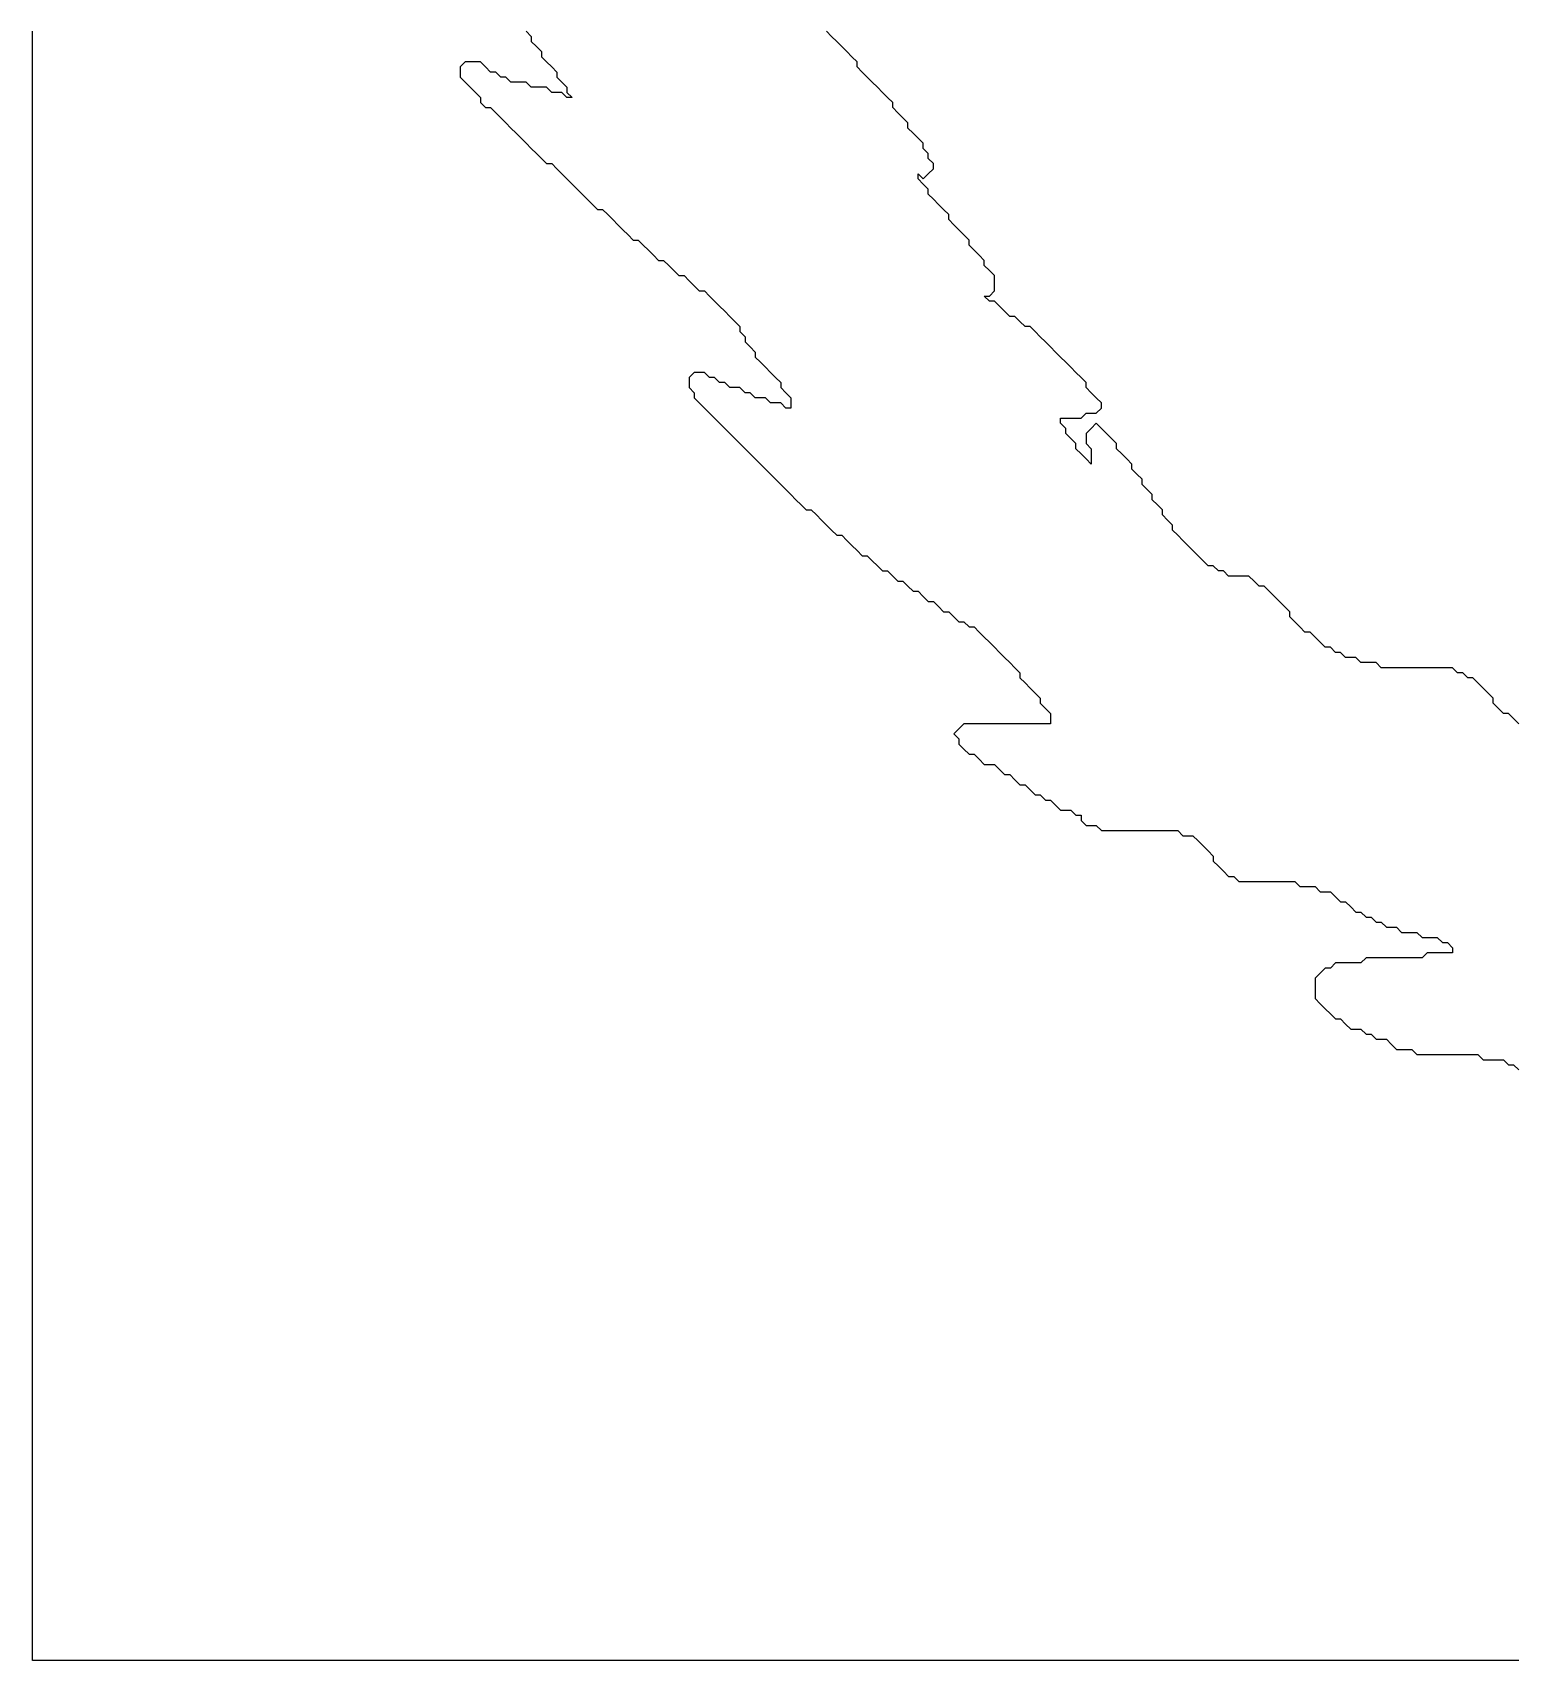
# Model space of a CAD drawing. Extents: x -0.87 to 0.87, y -0.9 to 0.9.
# Drawn here: x -0.8691 to -0.4596, y -0.9 to -0.4504 of the extents above; entities that cross this region are included whole.
import ezdxf

# ---------------------------------------------------------------- set-up
doc = ezdxf.new("R2010")
doc.units = 0

msp = doc.modelspace()

# ---------------------------------------------------------------- linework, layer by layer
for points in [[(-0.458437, -0.9), (-0.459844, -0.9), (-0.46125, -0.9), (-0.462656, -0.9), (-0.464062, -0.9), (-0.465469, -0.9), (-0.466875, -0.9), (-0.468281, -0.9), (-0.469687, -0.9), (-0.471094, -0.9), (-0.4725, -0.9), (-0.473906, -0.9), (-0.475312, -0.9), (-0.476719, -0.9), (-0.478125, -0.9), (-0.479531, -0.9), (-0.480937, -0.9), (-0.482344, -0.9), (-0.48375, -0.9), (-0.485156, -0.9), (-0.486563, -0.9), (-0.487969, -0.9), (-0.489375, -0.9), (-0.490781, -0.9), (-0.492188, -0.9), (-0.493594, -0.9), (-0.495, -0.9), (-0.496406, -0.9), (-0.497812, -0.9), (-0.499219, -0.9), (-0.500625, -0.9), (-0.502031, -0.9), (-0.503437, -0.9), (-0.504844, -0.9), (-0.50625, -0.9), (-0.507656, -0.9), (-0.509062, -0.9), (-0.510469, -0.9), (-0.511875, -0.9), (-0.513281, -0.9), (-0.514687, -0.9), (-0.516094, -0.9), (-0.5175, -0.9), (-0.518906, -0.9), (-0.520312, -0.9), (-0.521719, -0.9), (-0.523125, -0.9), (-0.524531, -0.9), (-0.525937, -0.9), (-0.527344, -0.9), (-0.52875, -0.9), (-0.530156, -0.9), (-0.531562, -0.9), (-0.532969, -0.9), (-0.534375, -0.9), (-0.535781, -0.9), (-0.537187, -0.9), (-0.538594, -0.9), (-0.54, -0.9), (-0.541406, -0.9), (-0.542813, -0.9), (-0.544219, -0.9), (-0.545625, -0.9), (-0.547031, -0.9), (-0.548438, -0.9), (-0.549844, -0.9), (-0.55125, -0.9), (-0.552656, -0.9), (-0.554063, -0.9), (-0.555469, -0.9), (-0.556875, -0.9), (-0.558281, -0.9), (-0.559688, -0.9), (-0.561094, -0.9), (-0.5625, -0.9), (-0.563906, -0.9), (-0.565312, -0.9), (-0.566719, -0.9), (-0.568125, -0.9), (-0.569531, -0.9), (-0.570937, -0.9), (-0.572344, -0.9), (-0.57375, -0.9), (-0.575156, -0.9), (-0.576562, -0.9), (-0.577969, -0.9), (-0.579375, -0.9), (-0.580781, -0.9), (-0.582187, -0.9), (-0.583594, -0.9), (-0.585, -0.9), (-0.586406, -0.9), (-0.587812, -0.9), (-0.589219, -0.9), (-0.590625, -0.9), (-0.592031, -0.9), (-0.593437, -0.9), (-0.594844, -0.9), (-0.59625, -0.9), (-0.597656, -0.9), (-0.599062, -0.9), (-0.600469, -0.9), (-0.601875, -0.9), (-0.603281, -0.9), (-0.604687, -0.9), (-0.606094, -0.9), (-0.6075, -0.9), (-0.608906, -0.9), (-0.610312, -0.9), (-0.611719, -0.9), (-0.613125, -0.9), (-0.614531, -0.9), (-0.615938, -0.9), (-0.617344, -0.9), (-0.61875, -0.9), (-0.620156, -0.9), (-0.621563, -0.9), (-0.622969, -0.9), (-0.624375, -0.9), (-0.625781, -0.9), (-0.627188, -0.9), (-0.628594, -0.9), (-0.63, -0.9), (-0.631406, -0.9), (-0.632812, -0.9), (-0.634219, -0.9), (-0.635625, -0.9), (-0.637031, -0.9), (-0.638437, -0.9), (-0.639844, -0.9), (-0.64125, -0.9), (-0.642656, -0.9), (-0.644062, -0.9), (-0.645469, -0.9), (-0.646875, -0.9), (-0.648281, -0.9), (-0.649687, -0.9), (-0.651094, -0.9), (-0.6525, -0.9), (-0.653906, -0.9), (-0.655312, -0.9), (-0.656719, -0.9), (-0.658125, -0.9), (-0.659531, -0.9), (-0.660937, -0.9), (-0.662344, -0.9), (-0.66375, -0.9), (-0.665156, -0.9), (-0.666562, -0.9), (-0.667969, -0.9), (-0.669375, -0.9), (-0.670781, -0.9), (-0.672187, -0.9), (-0.673594, -0.9), (-0.675, -0.9), (-0.676406, -0.9), (-0.677812, -0.9), (-0.679219, -0.9), (-0.680625, -0.9), (-0.682031, -0.9), (-0.683437, -0.9), (-0.684844, -0.9), (-0.68625, -0.9), (-0.687656, -0.9), (-0.689063, -0.9), (-0.690469, -0.9), (-0.691875, -0.9), (-0.693281, -0.9), (-0.694688, -0.9), (-0.696094, -0.9), (-0.6975, -0.9), (-0.698906, -0.9), (-0.700313, -0.9), (-0.701719, -0.9), (-0.703125, -0.9), (-0.704531, -0.9), (-0.705937, -0.9), (-0.707344, -0.9), (-0.70875, -0.9), (-0.710156, -0.9), (-0.711562, -0.9), (-0.712969, -0.9), (-0.714375, -0.9), (-0.715781, -0.9), (-0.717187, -0.9), (-0.718594, -0.9), (-0.72, -0.9), (-0.721406, -0.9), (-0.722812, -0.9), (-0.724219, -0.9), (-0.725625, -0.9), (-0.727031, -0.9), (-0.728437, -0.9), (-0.729844, -0.9), (-0.73125, -0.9), (-0.732656, -0.9), (-0.734062, -0.9), (-0.735469, -0.9), (-0.736875, -0.9), (-0.738281, -0.9), (-0.739687, -0.9), (-0.741094, -0.9), (-0.7425, -0.9), (-0.743906, -0.9), (-0.745312, -0.9), (-0.746719, -0.9), (-0.748125, -0.9), (-0.749531, -0.9), (-0.750937, -0.9), (-0.752344, -0.9), (-0.75375, -0.9), (-0.755156, -0.9), (-0.756563, -0.9), (-0.757969, -0.9), (-0.759375, -0.9), (-0.760781, -0.9), (-0.762188, -0.9), (-0.763594, -0.9), (-0.765, -0.9), (-0.766406, -0.9), (-0.767813, -0.9), (-0.769219, -0.9), (-0.770625, -0.9), (-0.772031, -0.9), (-0.773438, -0.9), (-0.774844, -0.9), (-0.77625, -0.9), (-0.777656, -0.9), (-0.779062, -0.9), (-0.780469, -0.9), (-0.781875, -0.9), (-0.783281, -0.9), (-0.784687, -0.9), (-0.786094, -0.9), (-0.7875, -0.9), (-0.788906, -0.9), (-0.790312, -0.9), (-0.791719, -0.9), (-0.793125, -0.9), (-0.794531, -0.9), (-0.795937, -0.9), (-0.797344, -0.9), (-0.79875, -0.9), (-0.800156, -0.9), (-0.801562, -0.9), (-0.802969, -0.9), (-0.804375, -0.9), (-0.805781, -0.9), (-0.807187, -0.9), (-0.808594, -0.9), (-0.81, -0.9), (-0.811406, -0.9), (-0.812812, -0.9), (-0.814219, -0.9), (-0.815625, -0.9), (-0.817031, -0.9), (-0.818437, -0.9), (-0.819844, -0.9), (-0.82125, -0.9), (-0.822656, -0.9), (-0.824062, -0.9), (-0.825469, -0.9), (-0.826875, -0.9), (-0.828281, -0.9), (-0.829688, -0.9), (-0.831094, -0.9), (-0.8325, -0.9), (-0.833906, -0.9), (-0.835313, -0.9), (-0.836719, -0.9), (-0.838125, -0.9), (-0.839531, -0.9), (-0.840938, -0.9), (-0.842344, -0.9), (-0.84375, -0.9), (-0.845156, -0.9), (-0.846562, -0.9), (-0.847969, -0.9), (-0.849375, -0.9), (-0.850781, -0.9), (-0.852187, -0.9), (-0.853594, -0.9), (-0.855, -0.9), (-0.856406, -0.9), (-0.857812, -0.9), (-0.859219, -0.9), (-0.860625, -0.9), (-0.862031, -0.9), (-0.863437, -0.9), (-0.864844, -0.9), (-0.86625, -0.9), (-0.867656, -0.9), (-0.869062, -0.9), (-0.869062, -0.898594), (-0.869062, -0.897187), (-0.869062, -0.895781), (-0.869062, -0.894375), (-0.869062, -0.892969), (-0.869062, -0.891562), (-0.869062, -0.890156), (-0.869062, -0.88875), (-0.869062, -0.887344), (-0.869062, -0.885937), (-0.869062, -0.884531), (-0.869062, -0.883125), (-0.869062, -0.881719), (-0.869062, -0.880312), (-0.869062, -0.878906), (-0.869062, -0.8775), (-0.869062, -0.876094), (-0.869062, -0.874687), (-0.869062, -0.873281), (-0.869062, -0.871875), (-0.869062, -0.870469), (-0.869062, -0.869062), (-0.869062, -0.867656), (-0.869062, -0.86625), (-0.869062, -0.864844), (-0.869062, -0.863437), (-0.869062, -0.862031), (-0.869062, -0.860625), (-0.869062, -0.859219), (-0.869062, -0.857812), (-0.869062, -0.856406), (-0.869062, -0.855), (-0.869062, -0.853594), (-0.869062, -0.852187), (-0.869062, -0.850781), (-0.869062, -0.849375), (-0.869062, -0.847969), (-0.869062, -0.846562), (-0.869062, -0.845156), (-0.869062, -0.84375), (-0.869062, -0.842344), (-0.869062, -0.840938), (-0.869062, -0.839531), (-0.869062, -0.838125), (-0.869062, -0.836719), (-0.869062, -0.835313), (-0.869062, -0.833906), (-0.869062, -0.8325), (-0.869062, -0.831094), (-0.869062, -0.829688), (-0.869062, -0.828281), (-0.869062, -0.826875), (-0.869062, -0.825469), (-0.869062, -0.824062), (-0.869062, -0.822656), (-0.869062, -0.82125), (-0.869062, -0.819844), (-0.869062, -0.818437), (-0.869062, -0.817031), (-0.869062, -0.815625), (-0.869062, -0.814219), (-0.869062, -0.812812), (-0.869062, -0.811406), (-0.869062, -0.81), (-0.869062, -0.808594), (-0.869062, -0.807187), (-0.869062, -0.805781), (-0.869062, -0.804375), (-0.869062, -0.802969), (-0.869062, -0.801562), (-0.869062, -0.800156), (-0.869062, -0.79875), (-0.869062, -0.797344), (-0.869062, -0.795937), (-0.869062, -0.794531), (-0.869062, -0.793125), (-0.869062, -0.791719), (-0.869062, -0.790312), (-0.869062, -0.788906), (-0.869062, -0.7875), (-0.869062, -0.786094), (-0.869062, -0.784687), (-0.869062, -0.783281), (-0.869062, -0.781875), (-0.869062, -0.780469), (-0.869062, -0.779062), (-0.869062, -0.777656), (-0.869062, -0.77625), (-0.869062, -0.774844), (-0.869062, -0.773438), (-0.869062, -0.772031), (-0.869062, -0.770625), (-0.869062, -0.769219), (-0.869062, -0.767813), (-0.869062, -0.766406), (-0.869062, -0.765), (-0.869062, -0.763594), (-0.869062, -0.762188), (-0.869062, -0.760781), (-0.869062, -0.759375), (-0.869062, -0.757969), (-0.869062, -0.756563), (-0.869062, -0.755156), (-0.869062, -0.75375), (-0.869062, -0.752344), (-0.869062, -0.750937), (-0.869062, -0.749531), (-0.869062, -0.748125), (-0.869062, -0.746719), (-0.869062, -0.745312), (-0.869062, -0.743906), (-0.869062, -0.7425), (-0.869062, -0.741094), (-0.869062, -0.739687), (-0.869062, -0.738281), (-0.869062, -0.736875), (-0.869062, -0.735469), (-0.869062, -0.734062), (-0.869062, -0.732656), (-0.869062, -0.73125), (-0.869062, -0.729844), (-0.869062, -0.728437), (-0.869062, -0.727031), (-0.869062, -0.725625), (-0.869062, -0.724219), (-0.869062, -0.722812), (-0.869062, -0.721406), (-0.869062, -0.72), (-0.869062, -0.718594), (-0.869062, -0.717187), (-0.869062, -0.715781), (-0.869062, -0.714375), (-0.869062, -0.712969), (-0.869062, -0.711562), (-0.869062, -0.710156), (-0.869062, -0.70875), (-0.869062, -0.707344), (-0.869062, -0.705937), (-0.869062, -0.704531), (-0.869062, -0.703125), (-0.869062, -0.701719), (-0.869062, -0.700313), (-0.869062, -0.698906), (-0.869062, -0.6975), (-0.869062, -0.696094), (-0.869062, -0.694688), (-0.869062, -0.693281), (-0.869062, -0.691875), (-0.869062, -0.690469), (-0.869062, -0.689063), (-0.869062, -0.687656), (-0.869062, -0.68625), (-0.869062, -0.684844), (-0.869062, -0.683437), (-0.869062, -0.682031), (-0.869062, -0.680625), (-0.869062, -0.679219), (-0.869062, -0.677812), (-0.869062, -0.676406), (-0.869062, -0.675), (-0.869062, -0.673594), (-0.869062, -0.672187), (-0.869062, -0.670781), (-0.869062, -0.669375), (-0.869062, -0.667969), (-0.869062, -0.666562), (-0.869062, -0.665156), (-0.869062, -0.66375), (-0.869062, -0.662344), (-0.869062, -0.660937), (-0.869062, -0.659531), (-0.869062, -0.658125), (-0.869062, -0.656719), (-0.869062, -0.655312), (-0.869062, -0.653906), (-0.869062, -0.6525), (-0.869062, -0.651094), (-0.869062, -0.649687), (-0.869062, -0.648281), (-0.869062, -0.646875), (-0.869062, -0.645469), (-0.869062, -0.644062), (-0.869062, -0.642656), (-0.869062, -0.64125), (-0.869062, -0.639844), (-0.869062, -0.638437), (-0.869062, -0.637031), (-0.869062, -0.635625), (-0.869062, -0.634219), (-0.869062, -0.632812), (-0.869062, -0.631406), (-0.869062, -0.63), (-0.869062, -0.628594), (-0.869062, -0.627188), (-0.869062, -0.625781), (-0.869062, -0.624375), (-0.869062, -0.622969), (-0.869062, -0.621563), (-0.869062, -0.620156), (-0.869062, -0.61875), (-0.869062, -0.617344), (-0.869062, -0.615938), (-0.869062, -0.614531), (-0.869062, -0.613125), (-0.869062, -0.611719), (-0.869062, -0.610312), (-0.869062, -0.608906), (-0.869062, -0.6075), (-0.869062, -0.606094), (-0.869062, -0.604687), (-0.869062, -0.603281), (-0.869062, -0.601875), (-0.869062, -0.600469), (-0.869062, -0.599062), (-0.869062, -0.597656), (-0.869062, -0.59625), (-0.869062, -0.594844), (-0.869062, -0.593437), (-0.869062, -0.592031), (-0.869062, -0.590625), (-0.869062, -0.589219), (-0.869062, -0.587812), (-0.869062, -0.586406), (-0.869062, -0.585), (-0.869062, -0.583594), (-0.869062, -0.582187), (-0.869062, -0.580781), (-0.869062, -0.579375), (-0.869062, -0.577969), (-0.869062, -0.576562), (-0.869062, -0.575156), (-0.869062, -0.57375), (-0.869062, -0.572344), (-0.869062, -0.570937), (-0.869062, -0.569531), (-0.869062, -0.568125), (-0.869062, -0.566719), (-0.869062, -0.565312), (-0.869062, -0.563906), (-0.869062, -0.5625), (-0.869062, -0.561094), (-0.869062, -0.559688), (-0.869062, -0.558281), (-0.869062, -0.556875), (-0.869062, -0.555469), (-0.869062, -0.554063), (-0.869062, -0.552656), (-0.869062, -0.55125), (-0.869062, -0.549844), (-0.869062, -0.548438), (-0.869062, -0.547031), (-0.869062, -0.545625), (-0.869062, -0.544219), (-0.869062, -0.542813), (-0.869062, -0.541406), (-0.869062, -0.54), (-0.869062, -0.538594), (-0.869062, -0.537187), (-0.869062, -0.535781), (-0.869062, -0.534375), (-0.869062, -0.532969), (-0.869062, -0.531562), (-0.869062, -0.530156), (-0.869062, -0.52875), (-0.869062, -0.527344), (-0.869062, -0.525937), (-0.869062, -0.524531), (-0.869062, -0.523125), (-0.869062, -0.521719), (-0.869062, -0.520312), (-0.869062, -0.518906), (-0.869062, -0.5175), (-0.869062, -0.516094), (-0.869062, -0.514687), (-0.869062, -0.513281), (-0.869062, -0.511875), (-0.869062, -0.510469), (-0.869062, -0.509062), (-0.869062, -0.507656), (-0.869062, -0.50625), (-0.869062, -0.504844), (-0.869062, -0.503437), (-0.869062, -0.502031), (-0.869062, -0.500625), (-0.869062, -0.499219), (-0.869062, -0.497812), (-0.869062, -0.496406), (-0.869062, -0.495), (-0.869062, -0.493594), (-0.869062, -0.492188), (-0.869062, -0.490781), (-0.869062, -0.489375), (-0.869062, -0.487969), (-0.869062, -0.486563), (-0.869062, -0.485156), (-0.869062, -0.48375), (-0.869062, -0.482344), (-0.869062, -0.480937), (-0.869062, -0.479531), (-0.869062, -0.478125), (-0.869062, -0.476719), (-0.869062, -0.475312), (-0.869062, -0.473906), (-0.869062, -0.4725), (-0.869062, -0.471094), (-0.869062, -0.469687), (-0.869062, -0.468281), (-0.869062, -0.466875), (-0.869062, -0.465469), (-0.869062, -0.464062), (-0.869062, -0.462656), (-0.869062, -0.46125), (-0.869062, -0.459844), (-0.869062, -0.458437), (-0.869062, -0.457031), (-0.869062, -0.455625), (-0.869062, -0.454219), (-0.869062, -0.452813), (-0.869062, -0.451406), (-0.869062, -0.45)], [(-0.732656, -0.45), (-0.73125, -0.451406), (-0.73125, -0.452813), (-0.729844, -0.454219), (-0.728437, -0.455625), (-0.728437, -0.457031), (-0.727031, -0.458437), (-0.725625, -0.459844), (-0.724219, -0.46125), (-0.724219, -0.462656), (-0.722812, -0.464062), (-0.721406, -0.465469), (-0.721406, -0.466875), (-0.72, -0.468281), (-0.721406, -0.468281), (-0.722812, -0.466875), (-0.724219, -0.466875), (-0.725625, -0.466875), (-0.727031, -0.465469), (-0.728437, -0.465469), (-0.729844, -0.465469), (-0.73125, -0.465469), (-0.732656, -0.464062), (-0.734062, -0.464062), (-0.735469, -0.464062), (-0.736875, -0.464062), (-0.738281, -0.462656), (-0.739687, -0.462656), (-0.741094, -0.46125), (-0.7425, -0.46125), (-0.743906, -0.459844), (-0.745312, -0.458437), (-0.746719, -0.458437), (-0.748125, -0.458437), (-0.749531, -0.458437), (-0.750937, -0.459844), (-0.750937, -0.46125), (-0.750937, -0.462656), (-0.749531, -0.464062), (-0.748125, -0.465469), (-0.746719, -0.466875), (-0.745312, -0.468281), (-0.745312, -0.469687), (-0.743906, -0.471094), (-0.7425, -0.471094), (-0.741094, -0.4725), (-0.739687, -0.473906), (-0.738281, -0.475312), (-0.736875, -0.476719), (-0.735469, -0.478125), (-0.734062, -0.479531), (-0.732656, -0.480937), (-0.73125, -0.482344), (-0.729844, -0.48375), (-0.728437, -0.485156), (-0.727031, -0.486563), (-0.725625, -0.486563), (-0.724219, -0.487969), (-0.722812, -0.489375), (-0.721406, -0.490781), (-0.72, -0.492188), (-0.718594, -0.493594), (-0.717187, -0.495), (-0.715781, -0.496406), (-0.714375, -0.497812), (-0.712969, -0.499219), (-0.711562, -0.499219), (-0.710156, -0.500625), (-0.70875, -0.502031), (-0.707344, -0.503437), (-0.705937, -0.504844), (-0.704531, -0.50625), (-0.703125, -0.507656), (-0.701719, -0.507656), (-0.700313, -0.509062), (-0.698906, -0.510469), (-0.6975, -0.511875), (-0.696094, -0.513281), (-0.694688, -0.513281), (-0.693281, -0.514687), (-0.691875, -0.516094), (-0.690469, -0.5175), (-0.689063, -0.5175), (-0.687656, -0.518906), (-0.68625, -0.520312), (-0.684844, -0.521719), (-0.683437, -0.521719), (-0.682031, -0.523125), (-0.680625, -0.524531), (-0.679219, -0.525937), (-0.677812, -0.527344), (-0.676406, -0.52875), (-0.675, -0.530156), (-0.673594, -0.531562), (-0.673594, -0.532969), (-0.672187, -0.534375), (-0.672187, -0.535781), (-0.670781, -0.537187), (-0.669375, -0.538594), (-0.669375, -0.54), (-0.667969, -0.541406), (-0.666562, -0.542813), (-0.665156, -0.544219), (-0.66375, -0.545625), (-0.662344, -0.547031), (-0.662344, -0.548438), (-0.660937, -0.549844), (-0.659531, -0.55125), (-0.659531, -0.552656), (-0.659531, -0.554063), (-0.660937, -0.554063), (-0.662344, -0.552656), (-0.66375, -0.552656), (-0.665156, -0.552656), (-0.666562, -0.55125), (-0.667969, -0.55125), (-0.669375, -0.55125), (-0.670781, -0.549844), (-0.672187, -0.549844), (-0.673594, -0.548438), (-0.675, -0.548438), (-0.676406, -0.548438), (-0.677812, -0.547031), (-0.679219, -0.547031), (-0.680625, -0.545625), (-0.682031, -0.545625), (-0.683437, -0.544219), (-0.684844, -0.544219), (-0.68625, -0.544219), (-0.687656, -0.545625), (-0.687656, -0.547031), (-0.687656, -0.548438), (-0.68625, -0.549844), (-0.68625, -0.55125), (-0.684844, -0.552656), (-0.683437, -0.554063), (-0.682031, -0.555469), (-0.680625, -0.556875), (-0.679219, -0.558281), (-0.677812, -0.559688), (-0.676406, -0.561094), (-0.675, -0.5625), (-0.673594, -0.563906), (-0.672187, -0.565312), (-0.670781, -0.566719), (-0.669375, -0.568125), (-0.667969, -0.569531), (-0.666562, -0.570937), (-0.665156, -0.572344), (-0.66375, -0.57375), (-0.662344, -0.575156), (-0.660937, -0.576562), (-0.659531, -0.577969), (-0.658125, -0.579375), (-0.656719, -0.580781), (-0.655312, -0.582187), (-0.653906, -0.582187), (-0.6525, -0.583594), (-0.651094, -0.585), (-0.649687, -0.586406), (-0.648281, -0.587812), (-0.646875, -0.589219), (-0.645469, -0.589219), (-0.644062, -0.590625), (-0.642656, -0.592031), (-0.64125, -0.593437), (-0.639844, -0.594844), (-0.638437, -0.594844), (-0.637031, -0.59625), (-0.635625, -0.597656), (-0.634219, -0.599062), (-0.632812, -0.599062), (-0.631406, -0.600469), (-0.63, -0.601875), (-0.628594, -0.601875), (-0.627188, -0.603281), (-0.625781, -0.604687), (-0.624375, -0.604687), (-0.622969, -0.606094), (-0.621563, -0.6075), (-0.620156, -0.6075), (-0.61875, -0.608906), (-0.617344, -0.610312), (-0.615938, -0.610312), (-0.614531, -0.611719), (-0.613125, -0.613125), (-0.611719, -0.613125), (-0.610312, -0.614531), (-0.608906, -0.614531), (-0.6075, -0.615938), (-0.606094, -0.617344), (-0.604687, -0.61875), (-0.603281, -0.620156), (-0.601875, -0.621563), (-0.600469, -0.622969), (-0.599062, -0.624375), (-0.597656, -0.625781), (-0.59625, -0.627188), (-0.59625, -0.628594), (-0.594844, -0.63), (-0.593437, -0.631406), (-0.592031, -0.632812), (-0.590625, -0.634219), (-0.590625, -0.635625), (-0.589219, -0.637031), (-0.587812, -0.638437), (-0.587812, -0.639844), (-0.587812, -0.64125), (-0.589219, -0.64125), (-0.590625, -0.64125), (-0.592031, -0.64125), (-0.593437, -0.64125), (-0.594844, -0.64125), (-0.59625, -0.64125), (-0.597656, -0.64125), (-0.599062, -0.64125), (-0.600469, -0.64125), (-0.601875, -0.64125), (-0.603281, -0.64125), (-0.604687, -0.64125), (-0.606094, -0.64125), (-0.6075, -0.64125), (-0.608906, -0.64125), (-0.610312, -0.64125), (-0.611719, -0.64125), (-0.613125, -0.642656), (-0.614531, -0.644062), (-0.613125, -0.645469), (-0.613125, -0.646875), (-0.611719, -0.648281), (-0.610312, -0.649687), (-0.608906, -0.649687), (-0.6075, -0.651094), (-0.606094, -0.6525), (-0.604687, -0.6525), (-0.603281, -0.6525), (-0.601875, -0.653906), (-0.600469, -0.655312), (-0.599062, -0.655312), (-0.597656, -0.656719), (-0.59625, -0.658125), (-0.594844, -0.658125), (-0.593437, -0.659531), (-0.592031, -0.660937), (-0.590625, -0.660937), (-0.589219, -0.662344), (-0.587812, -0.662344), (-0.586406, -0.66375), (-0.585, -0.665156), (-0.583594, -0.665156), (-0.582187, -0.665156), (-0.580781, -0.666562), (-0.579375, -0.666562), (-0.579375, -0.667969), (-0.577969, -0.669375), (-0.576562, -0.669375), (-0.575156, -0.669375), (-0.57375, -0.670781), (-0.572344, -0.670781), (-0.570937, -0.670781), (-0.569531, -0.670781), (-0.568125, -0.670781), (-0.566719, -0.670781), (-0.565312, -0.670781), (-0.563906, -0.670781), (-0.5625, -0.670781), (-0.561094, -0.670781), (-0.559688, -0.670781), (-0.558281, -0.670781), (-0.556875, -0.670781), (-0.555469, -0.670781), (-0.554063, -0.670781), (-0.552656, -0.670781), (-0.55125, -0.672187), (-0.549844, -0.672187), (-0.548438, -0.672187), (-0.547031, -0.673594), (-0.545625, -0.675), (-0.544219, -0.676406), (-0.542813, -0.677812), (-0.542813, -0.679219), (-0.541406, -0.680625), (-0.54, -0.682031), (-0.538594, -0.683437), (-0.537187, -0.683437), (-0.535781, -0.684844), (-0.534375, -0.684844), (-0.532969, -0.684844), (-0.531562, -0.684844), (-0.530156, -0.684844), (-0.52875, -0.684844), (-0.527344, -0.684844), (-0.525937, -0.684844), (-0.524531, -0.684844), (-0.523125, -0.684844), (-0.521719, -0.684844), (-0.520312, -0.684844), (-0.518906, -0.68625), (-0.5175, -0.68625), (-0.516094, -0.68625), (-0.514687, -0.68625), (-0.513281, -0.687656), (-0.511875, -0.687656), (-0.510469, -0.687656), (-0.509062, -0.689063), (-0.507656, -0.690469), (-0.50625, -0.690469), (-0.504844, -0.691875), (-0.503437, -0.693281), (-0.502031, -0.693281), (-0.500625, -0.694688), (-0.499219, -0.694688), (-0.497812, -0.696094), (-0.496406, -0.696094), (-0.495, -0.6975), (-0.493594, -0.6975), (-0.492188, -0.6975), (-0.490781, -0.698906), (-0.489375, -0.698906), (-0.487969, -0.698906), (-0.486563, -0.698906), (-0.485156, -0.700313), (-0.48375, -0.700313), (-0.482344, -0.700313), (-0.480937, -0.700313), (-0.479531, -0.701719), (-0.478125, -0.701719), (-0.476719, -0.703125), (-0.476719, -0.704531), (-0.478125, -0.704531), (-0.479531, -0.704531), (-0.480937, -0.704531), (-0.482344, -0.704531), (-0.48375, -0.704531), (-0.485156, -0.705937), (-0.486563, -0.705937), (-0.487969, -0.705937), (-0.489375, -0.705937), (-0.490781, -0.705937), (-0.492188, -0.705937), (-0.493594, -0.705937), (-0.495, -0.705937), (-0.496406, -0.705937), (-0.497812, -0.705937), (-0.499219, -0.705937), (-0.500625, -0.705937), (-0.502031, -0.707344), (-0.503437, -0.707344), (-0.504844, -0.707344), (-0.50625, -0.707344), (-0.507656, -0.707344), (-0.509062, -0.707344), (-0.510469, -0.70875), (-0.511875, -0.70875), (-0.513281, -0.710156), (-0.514687, -0.711562), (-0.514687, -0.712969), (-0.514687, -0.714375), (-0.514687, -0.715781), (-0.514687, -0.717187), (-0.513281, -0.718594), (-0.511875, -0.72), (-0.510469, -0.721406), (-0.509062, -0.722812), (-0.507656, -0.722812), (-0.50625, -0.724219), (-0.504844, -0.725625), (-0.503437, -0.725625), (-0.502031, -0.725625), (-0.500625, -0.727031), (-0.499219, -0.727031), (-0.497812, -0.728437), (-0.496406, -0.728437), (-0.495, -0.728437), (-0.493594, -0.729844), (-0.492188, -0.73125), (-0.490781, -0.73125), (-0.489375, -0.73125), (-0.487969, -0.73125), (-0.486563, -0.732656), (-0.485156, -0.732656), (-0.48375, -0.732656), (-0.482344, -0.732656), (-0.480937, -0.732656), (-0.479531, -0.732656), (-0.478125, -0.732656), (-0.476719, -0.732656), (-0.475312, -0.732656), (-0.473906, -0.732656), (-0.4725, -0.732656), (-0.471094, -0.732656), (-0.469687, -0.732656), (-0.468281, -0.734062), (-0.466875, -0.734062), (-0.465469, -0.734062), (-0.464062, -0.734062), (-0.462656, -0.734062), (-0.46125, -0.735469), (-0.459844, -0.735469), (-0.458437, -0.736875)], [(-0.458437, -0.64125), (-0.459844, -0.639844), (-0.46125, -0.638437), (-0.462656, -0.638437), (-0.464062, -0.637031), (-0.465469, -0.635625), (-0.465469, -0.634219), (-0.466875, -0.632812), (-0.468281, -0.631406), (-0.469687, -0.63), (-0.471094, -0.628594), (-0.4725, -0.628594), (-0.473906, -0.627188), (-0.475312, -0.627188), (-0.476719, -0.625781), (-0.478125, -0.625781), (-0.479531, -0.625781), (-0.480937, -0.625781), (-0.482344, -0.625781), (-0.48375, -0.625781), (-0.485156, -0.625781), (-0.486563, -0.625781), (-0.487969, -0.625781), (-0.489375, -0.625781), (-0.490781, -0.625781), (-0.492188, -0.625781), (-0.493594, -0.625781), (-0.495, -0.625781), (-0.496406, -0.625781), (-0.497812, -0.624375), (-0.499219, -0.624375), (-0.500625, -0.624375), (-0.502031, -0.624375), (-0.503437, -0.622969), (-0.504844, -0.622969), (-0.50625, -0.622969), (-0.507656, -0.621563), (-0.509062, -0.621563), (-0.510469, -0.620156), (-0.511875, -0.620156), (-0.513281, -0.61875), (-0.514687, -0.617344), (-0.516094, -0.615938), (-0.5175, -0.615938), (-0.518906, -0.614531), (-0.520312, -0.613125), (-0.521719, -0.611719), (-0.521719, -0.610312), (-0.523125, -0.608906), (-0.524531, -0.6075), (-0.525937, -0.606094), (-0.527344, -0.604687), (-0.52875, -0.603281), (-0.530156, -0.603281), (-0.531562, -0.601875), (-0.532969, -0.600469), (-0.534375, -0.600469), (-0.535781, -0.600469), (-0.537187, -0.600469), (-0.538594, -0.600469), (-0.54, -0.599062), (-0.541406, -0.599062), (-0.542813, -0.597656), (-0.544219, -0.597656), (-0.545625, -0.59625), (-0.547031, -0.594844), (-0.548438, -0.593437), (-0.549844, -0.592031), (-0.55125, -0.590625), (-0.552656, -0.589219), (-0.554063, -0.587812), (-0.554063, -0.586406), (-0.555469, -0.585), (-0.556875, -0.583594), (-0.556875, -0.582187), (-0.558281, -0.580781), (-0.559688, -0.579375), (-0.559688, -0.577969), (-0.561094, -0.576562), (-0.5625, -0.575156), (-0.5625, -0.57375), (-0.563906, -0.572344), (-0.565312, -0.570937), (-0.565312, -0.569531), (-0.566719, -0.568125), (-0.568125, -0.566719), (-0.569531, -0.565312), (-0.569531, -0.563906), (-0.570937, -0.5625), (-0.572344, -0.561094), (-0.57375, -0.559688), (-0.575156, -0.558281), (-0.576562, -0.559688), (-0.577969, -0.561094), (-0.577969, -0.5625), (-0.577969, -0.563906), (-0.576562, -0.565312), (-0.576562, -0.566719), (-0.576562, -0.568125), (-0.576562, -0.569531), (-0.577969, -0.568125), (-0.579375, -0.566719), (-0.580781, -0.565312), (-0.580781, -0.563906), (-0.582187, -0.5625), (-0.583594, -0.561094), (-0.583594, -0.559688), (-0.585, -0.558281), (-0.585, -0.556875), (-0.583594, -0.556875), (-0.582187, -0.556875), (-0.580781, -0.556875), (-0.579375, -0.556875), (-0.577969, -0.555469), (-0.576562, -0.555469), (-0.575156, -0.555469), (-0.57375, -0.554063), (-0.57375, -0.552656), (-0.575156, -0.55125), (-0.576562, -0.549844), (-0.577969, -0.548438), (-0.577969, -0.547031), (-0.579375, -0.545625), (-0.580781, -0.544219), (-0.582187, -0.542813), (-0.583594, -0.541406), (-0.585, -0.54), (-0.586406, -0.538594), (-0.587812, -0.537187), (-0.589219, -0.535781), (-0.590625, -0.534375), (-0.592031, -0.532969), (-0.593437, -0.531562), (-0.594844, -0.531562), (-0.59625, -0.530156), (-0.597656, -0.52875), (-0.599062, -0.52875), (-0.600469, -0.527344), (-0.601875, -0.525937), (-0.603281, -0.524531), (-0.604687, -0.524531), (-0.606094, -0.523125), (-0.604687, -0.523125), (-0.603281, -0.521719), (-0.603281, -0.520312), (-0.603281, -0.518906), (-0.603281, -0.5175), (-0.604687, -0.516094), (-0.606094, -0.514687), (-0.606094, -0.513281), (-0.6075, -0.511875), (-0.608906, -0.510469), (-0.610312, -0.509062), (-0.610312, -0.507656), (-0.611719, -0.50625), (-0.613125, -0.504844), (-0.614531, -0.503437), (-0.615938, -0.502031), (-0.615938, -0.500625), (-0.617344, -0.499219), (-0.61875, -0.497812), (-0.620156, -0.496406), (-0.621563, -0.495), (-0.621563, -0.493594), (-0.622969, -0.492188), (-0.624375, -0.490781), (-0.624375, -0.489375), (-0.622969, -0.490781), (-0.621563, -0.489375), (-0.620156, -0.487969), (-0.620156, -0.486563), (-0.621563, -0.485156), (-0.621563, -0.48375), (-0.622969, -0.482344), (-0.622969, -0.480937), (-0.624375, -0.479531), (-0.625781, -0.478125), (-0.627188, -0.476719), (-0.627188, -0.475312), (-0.628594, -0.473906), (-0.63, -0.4725), (-0.631406, -0.471094), (-0.631406, -0.469687), (-0.632812, -0.468281), (-0.634219, -0.466875), (-0.635625, -0.465469), (-0.637031, -0.464062), (-0.638437, -0.462656), (-0.639844, -0.46125), (-0.64125, -0.459844), (-0.64125, -0.458437), (-0.642656, -0.457031), (-0.644062, -0.455625), (-0.645469, -0.454219), (-0.646875, -0.452813), (-0.648281, -0.451406), (-0.649687, -0.45)]]:
    msp.add_lwpolyline(points)

doc.saveas('drawing.dxf')
